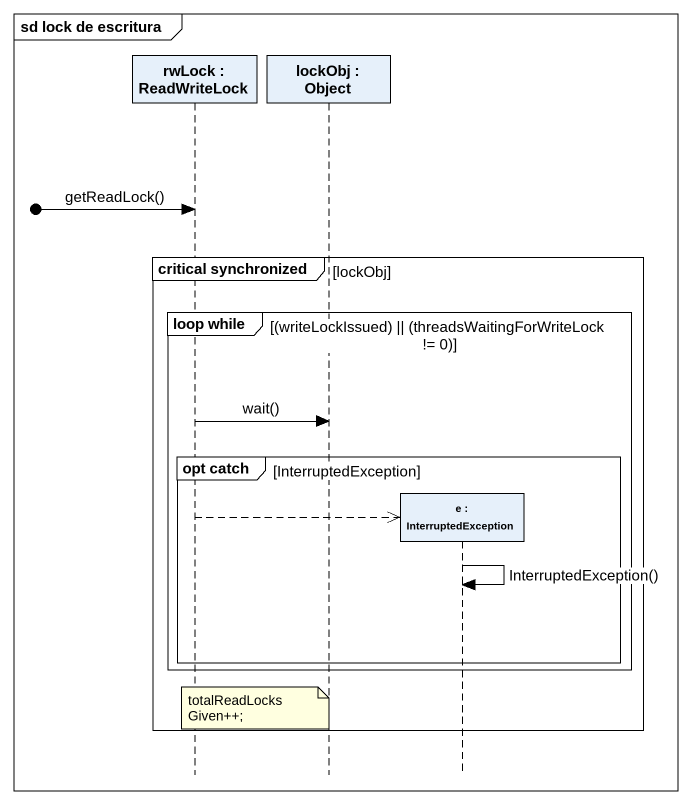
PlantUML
@startuml
mainframe sd lock de escritura
hide footbox
participant "rwLock : ReadWriteLock" as rwLock
participant "lockObj : Object" as lockObj
participant "e : InterruptedException" as e

[o-> rwLock : getReadLock()
group critical synchronized [lockObj]
  group loop while [(writeLockIssued) || (threadsWaitingForWriteLock != 0)]
    rwLock -> lockObj : wait()
    group opt catch [InterruptedException]
      rwLock -->> e **
      e -> e : InterruptedException()
    end
  end
  note over rwLock : totalReadLocksGiven++;
end
@enduml
